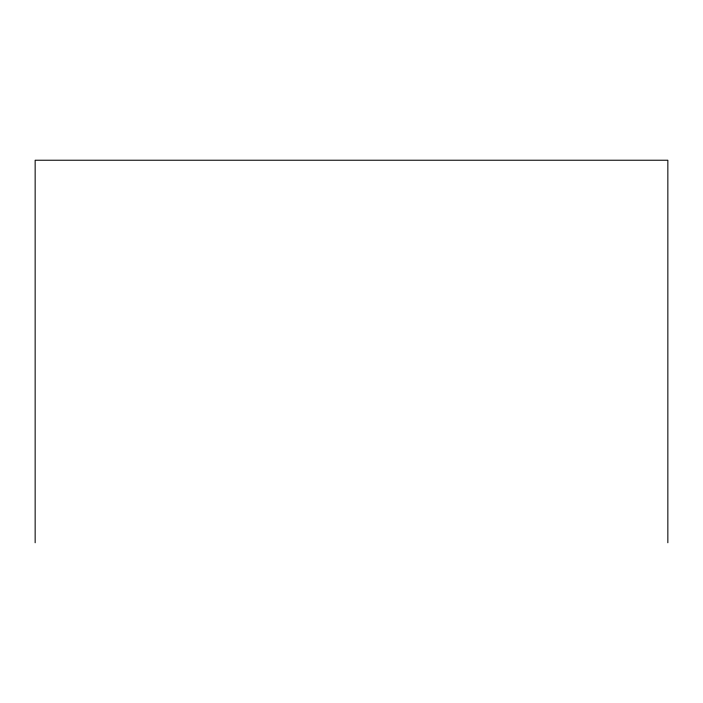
<?xml version="1.0" encoding="UTF-8"?>
<svg xmlns="http://www.w3.org/2000/svg" width="703" height="703" viewBox="0 0 703 703"><rect width="100%" height="100%" fill="white"/><g stroke="black" fill="none" stroke-linecap="round" stroke-linejoin="round"><path stroke-width="1.05" d="M667.85 542.769L667.85 160.231L35.15 160.231L35.15 542.769"/></g></svg>
